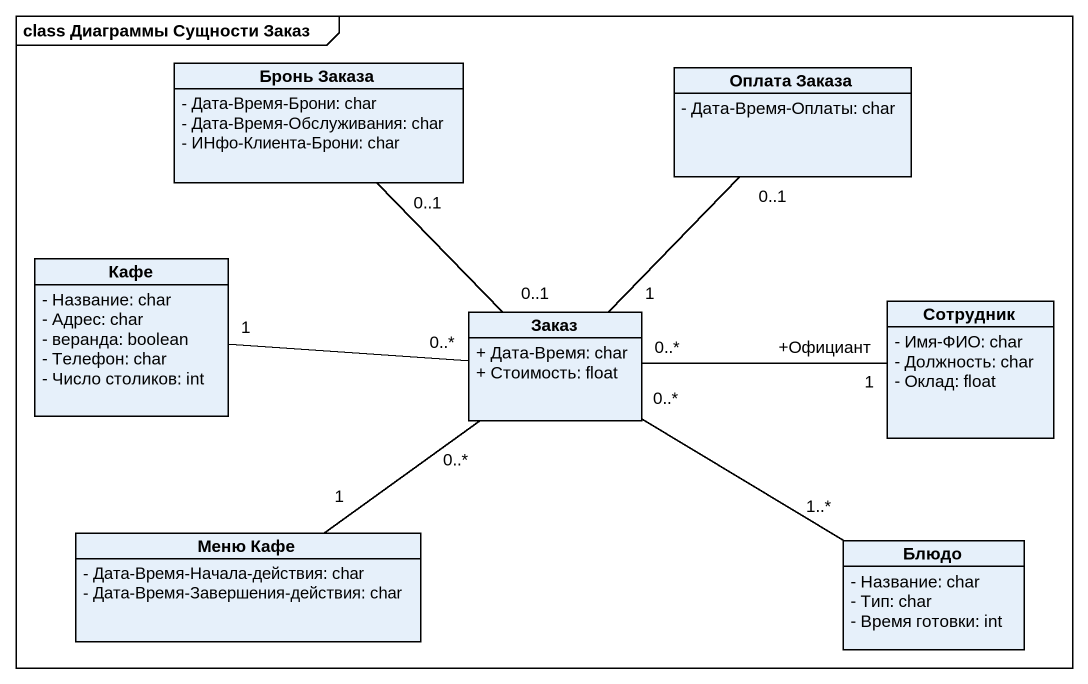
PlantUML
@startuml
mainframe class Диаграммы Сущности Заказ
hide circle
hide empty members
skinparam classAttributeIconSize 0
class "Бронь Заказа" as Бронь_Заказа {
  - Дата-Время-Брони: char
  - Дата-Время-Обслуживания: char
  - ИНфо-Клиента-Брони: char
}
class "Оплата Заказа" as Оплата_Заказа {
  - Дата-Время-Оплаты: char
}
class Кафе {
  - Название: char
  - Адрес: char
  - веранда: boolean
  - Телефон: char
  - Число столиков: int
}
class Заказ {
  + Дата-Время: char
  + Стоимость: float
}
class Сотрудник {
  - Имя-ФИО: char
  - Должность: char
  - Оклад: float
}
class "Меню Кафе" as Меню_Кафе {
  - Дата-Время-Начала-действия: char
  - Дата-Время-Завершения-действия: char
}
class Блюдо {
  - Название: char
  - Тип: char
  - Время готовки: int
}
Бронь_Заказа "0..1" -- "0..1" Заказ
Оплата_Заказа "0..1" -- "1" Заказ
Кафе "1" -right- "0..*" Заказ
Сотрудник "+Официант\n1" -left- "0..*" Заказ
Меню_Кафе "1" -up- "0..*" Заказ
Блюдо "1..*" -up- "0..*" Заказ
@enduml
